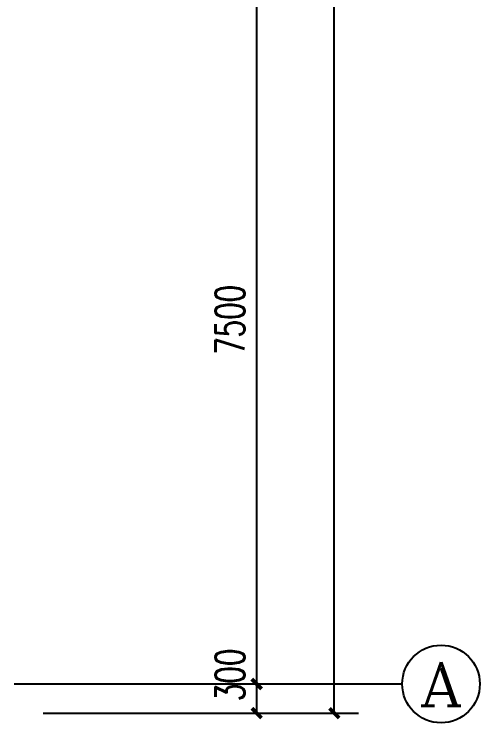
# Model space of a CAD drawing. Extents: x 4532298 to 10139194, y -639876 to -207028.
# Drawn here: x 5000512 to 5005312, y -342829 to -335531 of the extents above; entities that cross this region are included whole.
import ezdxf
from ezdxf.enums import TextEntityAlignment as Align

# ---------------------------------------------------------------- set-up
doc = ezdxf.new("R2010")
doc.units = 0
doc.header["$LTSCALE"] = 1000
doc.header["$MEASUREMENT"] = 0
doc.layers.get('0').update_dxf_attribs({"linetype": 'CONTINUOUS'})
doc.layers.get('Defpoints').update_dxf_attribs({"linetype": 'CONTINUOUS'})
doc.layers.add('AXIS_TEXT', color=7, linetype='CONTINUOUS')
doc.layers.add('建筑底图', color=251, linetype='CONTINUOUS')
doc.styles.add('_TCH_AXIS', font='COMPLEX', dxfattribs={"bigfont": 'GBCBIG'})
doc.styles.add('_TCH_DIM_T3', font='SIMPLEX', dxfattribs={"width": 0.705882, "bigfont": 'GBCBIG'})
doc.styles.add('COMPLEX', font='COMPLEX')
doc.dimstyles.new('_TCH_ARCH&&100', dxfattribs={"dimtxt": 297.5, "dimasz": 100, "dimexe": 250, "dimexo": 300, "dimgap": 126.25, "dimtad": 1, "dimdec": 0, "dimzin": 0, "dimdsep": 46, "dimtxsty": '_TCH_DIM_T3', "dimblk": 'ARCHTICK', "dimcen": 0.09, "dimclrt": 7, "dimazin": 2, "dimtfac": 1, "dimtdec": 0, "dimtix": 1, "dimtmove": 2, "dimatfit": 3, "dimfxl": 0, "dimtolj": 1, "dimtzin": 0, "dimarcsym": 0})

# ---------------------------------------------------------------- blocks, each defined once
blk = doc.blocks.new('_AXISO')
blk.add_circle((0, 0), 0.5)
at = {"layer": 'AXIS_TEXT', "style": 'COMPLEX', "width": 1.041667}
blk.add_attdef('A', text='', height=0.56, dxfattribs=at).set_placement((-0.25, -0.28), (0.25, -0.28), align=Align.FIT)
blk = doc.blocks.new('_ArchTick')
at = {"color": 0, "linetype": 'ByBlock', "const_width": 0.4}
blk.add_lwpolyline([(-0.5, -0.5), (0.5, 0.5)], dxfattribs=at)
blk = doc.blocks.new('*D385')
at = {"layer": 'Defpoints', "color": 0, "transparency": 16777216}
for p in [(5000512.5, -297128.9), (5003812.5, -297128.9), (5000512.5, -342728.9)]:
    blk.add_point(p, dxfattribs=at)
at = {"layer": '建筑底图', "color": 0, "lineweight": -2, "transparency": 16777216}
for p, q in [((5000812.5, -297128.9), (5004062.5, -297128.9)), ((5003812.5, -342728.9), (5003812.5, -297128.9)), ((5000812.5, -342728.9), (5004062.5, -342728.9))]:
    blk.add_line(p, q, dxfattribs=at)
at = {"layer": '建筑底图', "color": 0, "lineweight": -2, "transparency": 16777216, "xscale": 100, "yscale": 100, "zscale": 100}
for p, rotation in [((5003812.5, -297128.9), 90), ((5003812.5, -342728.9), 270)]:
    blk.add_blockref('_ArchTick', p, dxfattribs=dict(at, rotation=rotation))
at = {"layer": '建筑底图', "color": 7, "transparency": 16777216, "insert": (5003537.5, -319928.9), "char_height": 297.5, "attachment_point": 5, "rotation": 90, "style": '_TCH_DIM_T3'}
blk.add_mtext('\\A1;45600', dxfattribs=at)
blk = doc.blocks.new('*D386')
at = {"layer": 'Defpoints', "color": 0, "transparency": 16777216}
for p in [(5000512.5, -342428.9), (5003012.5, -342428.9), (5000512.5, -342728.9)]:
    blk.add_point(p, dxfattribs=at)
at = {"layer": '建筑底图', "color": 0, "lineweight": -2, "transparency": 16777216}
for p, q in [((5000812.5, -342428.9), (5003262.5, -342428.9)), ((5003012.5, -342728.9), (5003012.5, -342428.9)), ((5000812.5, -342728.9), (5003262.5, -342728.9))]:
    blk.add_line(p, q, dxfattribs=at)
at = {"layer": '建筑底图', "color": 0, "lineweight": -2, "transparency": 16777216, "xscale": 100, "yscale": 100, "zscale": 100}
for p, rotation in [((5003012.5, -342428.9), 90), ((5003012.5, -342728.9), 270)]:
    blk.add_blockref('_ArchTick', p, dxfattribs=dict(at, rotation=rotation))
at = {"layer": '建筑底图', "color": 7, "transparency": 16777216, "insert": (5002737.5, -342335.2), "char_height": 297.5, "attachment_point": 5, "rotation": 90, "style": '_TCH_DIM_T3'}
blk.add_mtext('\\A1;300', dxfattribs=at)
blk = doc.blocks.new('*D387')
at = {"layer": 'Defpoints', "color": 0, "transparency": 16777216}
for p in [(5000512.5, -334928.9), (5003012.5, -334928.9), (5000512.5, -342428.9)]:
    blk.add_point(p, dxfattribs=at)
at = {"layer": '建筑底图', "color": 0, "lineweight": -2, "transparency": 16777216}
for p, q in [((5000812.5, -334928.9), (5003262.5, -334928.9)), ((5003012.5, -342428.9), (5003012.5, -334928.9)), ((5000812.5, -342428.9), (5003262.5, -342428.9))]:
    blk.add_line(p, q, dxfattribs=at)
at = {"layer": '建筑底图', "color": 0, "lineweight": -2, "transparency": 16777216, "xscale": 100, "yscale": 100, "zscale": 100}
for p, rotation in [((5003012.5, -334928.9), 90), ((5003012.5, -342428.9), 270)]:
    blk.add_blockref('_ArchTick', p, dxfattribs=dict(at, rotation=rotation))
at = {"layer": '建筑底图', "color": 7, "transparency": 16777216, "insert": (5002737.5, -338678.9), "char_height": 297.5, "attachment_point": 5, "rotation": 90, "style": '_TCH_DIM_T3'}
blk.add_mtext('\\A1;7500', dxfattribs=at)

msp = doc.modelspace()

# ---------------------------------------------------------------- linework, layer by layer
at = {"layer": '建筑底图'}
msp.add_line((5000512.5, -342428.9), (5004512.5, -342428.9), dxfattribs=at)

# ---------------------------------------------------------------- block references
ref = msp.add_blockref('_AXISO', (5004912.5, -342428.9), dxfattribs=dict(at, xscale=800, yscale=800, zscale=800))
ref.add_attrib('A', 'A', dxfattribs={"layer": 'AXIS_TEXT', "color": 0, "height": 452.5, "style": '_TCH_AXIS', "width": 1.166667}).set_placement((5004686.2, -342655.1), (5005138.7, -342655.1), align=Align.FIT)

# ---------------------------------------------------------------- dimensions: what is measured, and where the dimension line sits
for p1, p2, distance, picture, middle in [((5000512.5, -342728.9), (5000512.5, -297128.9), -3300, '*D385', (5003537.5, -319928.9)), ((5000512.5, -342428.9), (5000512.5, -334928.9), -2500, '*D387', (5002737.5, -338678.9))]:
    dim = msp.add_aligned_dim(p1=p1, p2=p2, distance=distance, dimstyle='_TCH_ARCH&&100', dxfattribs=at)
    dim.commit()
    dim.dimension.update_dxf_attribs({"geometry": picture, "text_midpoint": middle})
dim = msp.add_linear_dim(base=(5003012.5, -342428.9), p1=(5000512.5, -342728.9), p2=(5000512.5, -342428.9), angle=90, dimstyle='_TCH_ARCH&&100', dxfattribs=at)
dim.commit()
dim.dimension.update_dxf_attribs({"geometry": '*D386', "text_midpoint": (5002737.5, -342335.2), "dimtype": 129})

doc.saveas('drawing.dxf')
